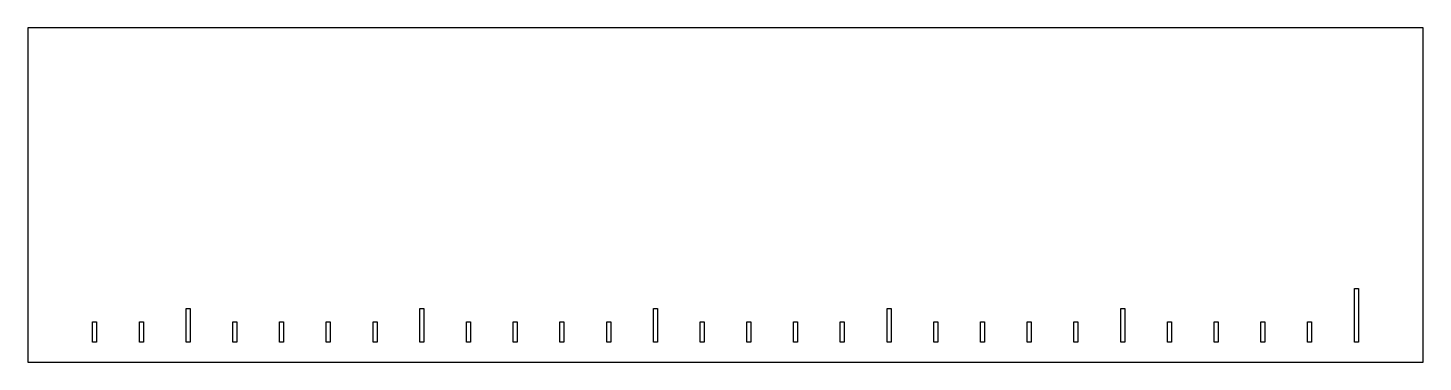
# Model space of a CAD drawing. Header units: millimetres. Extents: x 0 to 209, y 0 to 50.
import ezdxf

# ---------------------------------------------------------------- set-up
doc = ezdxf.new("R2010")
doc.units = ezdxf.units.MM
doc.layers.add('OUTLINE', color=8, linetype='Continuous')
doc.layers.add('TICKS', color=5, linetype='Continuous')

msp = doc.modelspace()

# ---------------------------------------------------------------- linework, layer by layer
at = {"layer": 'OUTLINE'}
msp.add_lwpolyline([(0, 0), (209, 0), (209, 50), (0, 50)], close=True, dxfattribs=at)
at = {"layer": 'TICKS'}
for points in [[(198.7, 3), (198.7, 11), (199.3, 11), (199.3, 3)], [(23.7, 3), (23.7, 8), (24.3, 8), (24.3, 3)], [(58.7, 3), (58.7, 8), (59.3, 8), (59.3, 3)], [(93.7, 3), (93.7, 8), (94.3, 8), (94.3, 3)], [(128.7, 3), (128.7, 8), (129.3, 8), (129.3, 3)], [(163.7, 3), (163.7, 8), (164.3, 8), (164.3, 3)], [(9.7, 3), (9.7, 6), (10.3, 6), (10.3, 3)], [(16.7, 3), (16.7, 6), (17.3, 6), (17.3, 3)], [(30.7, 3), (30.7, 6), (31.3, 6), (31.3, 3)], [(37.7, 3), (37.7, 6), (38.3, 6), (38.3, 3)], [(44.7, 3), (44.7, 6), (45.3, 6), (45.3, 3)], [(51.7, 3), (51.7, 6), (52.3, 6), (52.3, 3)], [(65.7, 3), (65.7, 6), (66.3, 6), (66.3, 3)], [(72.7, 3), (72.7, 6), (73.3, 6), (73.3, 3)], [(79.7, 3), (79.7, 6), (80.3, 6), (80.3, 3)], [(86.7, 3), (86.7, 6), (87.3, 6), (87.3, 3)], [(100.7, 3), (100.7, 6), (101.3, 6), (101.3, 3)], [(107.7, 3), (107.7, 6), (108.3, 6), (108.3, 3)], [(114.7, 3), (114.7, 6), (115.3, 6), (115.3, 3)], [(121.7, 3), (121.7, 6), (122.3, 6), (122.3, 3)], [(135.7, 3), (135.7, 6), (136.3, 6), (136.3, 3)], [(142.7, 3), (142.7, 6), (143.3, 6), (143.3, 3)], [(149.7, 3), (149.7, 6), (150.3, 6), (150.3, 3)], [(156.7, 3), (156.7, 6), (157.3, 6), (157.3, 3)], [(170.7, 3), (170.7, 6), (171.3, 6), (171.3, 3)], [(177.7, 3), (177.7, 6), (178.3, 6), (178.3, 3)], [(184.7, 3), (184.7, 6), (185.3, 6), (185.3, 3)], [(191.7, 3), (191.7, 6), (192.3, 6), (192.3, 3)]]:
    msp.add_lwpolyline(points, close=True, dxfattribs=at)

doc.saveas('drawing.dxf')
